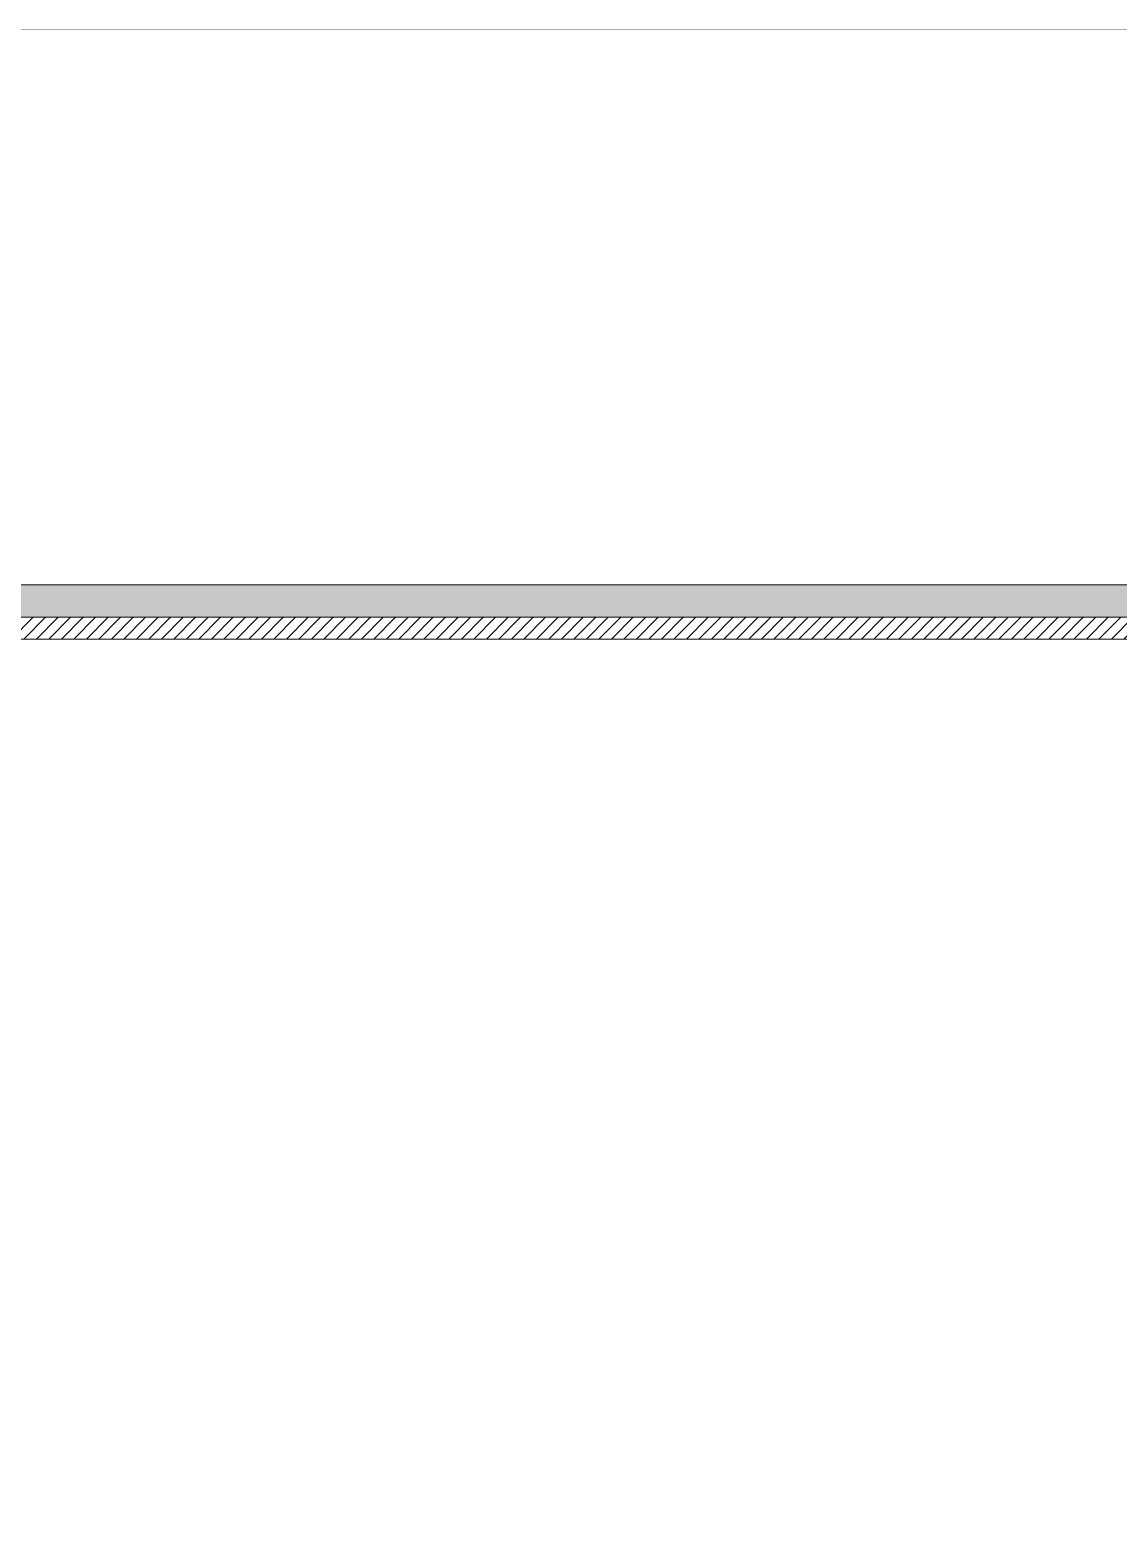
# Model space of a CAD drawing. Header units: millimetres. Extents: x -162958 to 167200, y -450 to 146301.
# Drawn here: x 12879 to 22886, y 132684 to 146301 of the extents above; entities that cross this region are included whole.
import ezdxf

# ---------------------------------------------------------------- set-up
doc = ezdxf.new("R2010")
doc.units = ezdxf.units.MM
doc.linetypes.add('Xr_MB nha xuong CM2$0$DASHED', pattern=[0.75, 0.5, -0.25])
for name, color, linetype, lineweight in [('CJSC.8-Cua', 15, 'Continuous', 5), ('Xr_MB nha xuong CM2$0$A-Solid-Wall H', 9, 'Continuous', 18), ('Xr_MB nha xuong CM2$0$A-Solid-WallC', 2, 'Continuous', 5), ('Xr_MB nha xuong CM2$0$A-Solid-WallL', 6, 'Continuous', 5), ('Xr_MB nha xuong CM2$0$CJSC.4-Net manh', 8, 'Continuous', 5)]:
    doc.layers.add(name, color=color, linetype=linetype, lineweight=lineweight)

# ---------------------------------------------------------------- blocks, each defined once
blk = doc.blocks.new('Xr_MB nha xuong CM2$0$20261F 幕墙')
at = {"layer": 'Xr_MB nha xuong CM2$0$A-Solid-Wall H'}
h = blk.add_hatch(dxfattribs=at)
h.set_pattern_fill('GOST_WOOD', color=256, scale=25, angle=-90)
h.paths.add_polyline_path([(3205053, 2398934), (3205603, 2398934), (3205603, 2399234), (3161603, 2399234), (3161603, 2390984), (3161903, 2390984), (3161903, 2398934)])
h = blk.add_hatch(dxfattribs=at)
h.set_pattern_fill('ANSI31', color=256, scale=650)
h.set_pattern_definition([(45, (2194615.53, 817811.32), (-57.452426, 57.452426), [])])
h.paths.add_polyline_path([(3194003, 2398934), (3161903, 2398934), (3161903, 2398734), (3194003, 2398734)])
at = {"layer": 'Xr_MB nha xuong CM2$0$A-Solid-WallC', "linetype": 'ByBlock', "lineweight": 0, "ltscale": 0.1}
blk.add_lwpolyline([(3194003, 2398934), (3161903, 2398934), (3161903, 2398734), (3194003, 2398734)], close=True, dxfattribs=at)
at = {"layer": 'Xr_MB nha xuong CM2$0$A-Solid-WallL'}
blk.add_lwpolyline([(3205053, 2398934), (3205603, 2398934), (3205603, 2399234), (3161603, 2399234), (3161603, 2390984), (3161903, 2390984), (3161903, 2398934), (3205053, 2398934)], close=True, dxfattribs=at)

msp = doc.modelspace()

# ---------------------------------------------------------------- block references
at = {"layer": 'CJSC.8-Cua'}
msp.add_blockref('Xr_MB nha xuong CM2$0$20261F 幕墙', (-3161603.5, -2258033.7), dxfattribs=at)

# ---------------------------------------------------------------- next in the draw order: linework, layer by layer
at = {"layer": 'Xr_MB nha xuong CM2$0$CJSC.4-Net manh', "linetype": 'Xr_MB nha xuong CM2$0$DASHED', "ltscale": 2000, "const_width": 3}
msp.add_lwpolyline([(-0.2, -0.2), (165999.8, -0.2), (165999.8, 146299.9), (-0.2, 146299.9)], close=True, dxfattribs=at)

doc.saveas('drawing.dxf')
